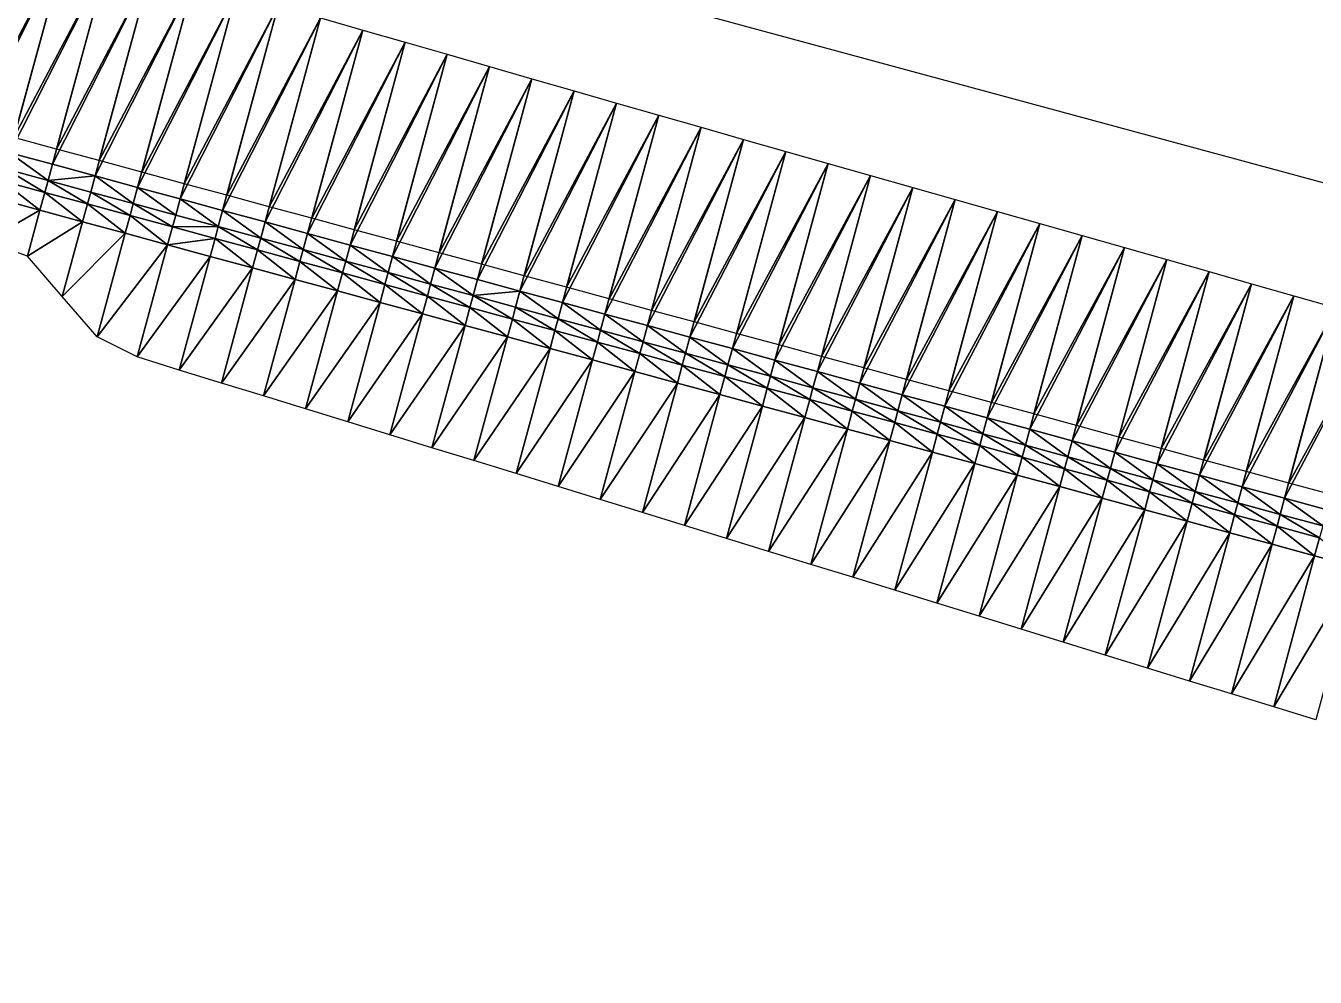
# Model space of a CAD drawing. Header units: metres. Extents: x 1882598 to 1885460, y 3171405 to 3171756.
# Drawn here: x 1883917.44 to 1883946.74, y 3171633.04 to 3171654.65 of the extents above; entities that cross this region are included whole.
import ezdxf

# ---------------------------------------------------------------- set-up
doc = ezdxf.new("R2010")
doc.units = ezdxf.units.M
doc.header["$MEASUREMENT"] = 0
doc.layers.add('Route - 27-28_RD561 IndG - Axe', color=1, linetype='Continuous')
doc.layers.add('Triangles surfaces projet', color=7, linetype='Continuous', true_color=0x848484)

msp = doc.modelspace()

# ---------------------------------------------------------------- linework, layer by layer
at = {"layer": 'Route - 27-28_RD561 IndG - Axe'}
msp.add_line((1883921.327, 3171658.024), (1884164.823, 3171592.026), dxfattribs=at)
at = {"layer": 'Triangles surfaces projet'}
for points in [[(1883918.364, 3171656.491, 152.097), (1883916.108, 3171652.032, 151.981), (1883917.401, 3171656.768, 152.104), (1883918.364, 3171656.491, 152.097)], [(1883918.364, 3171656.491, 152.447), (1883916.203, 3171652.379, 152.34), (1883917.401, 3171656.768, 152.454), (1883918.364, 3171656.491, 152.447)], [(1883917.077, 3171651.768, 151.975), (1883916.108, 3171652.032, 151.981), (1883918.364, 3171656.491, 152.097), (1883917.077, 3171651.768, 151.975)], [(1883917.171, 3171652.115, 152.334), (1883916.203, 3171652.379, 152.34), (1883918.364, 3171656.491, 152.447), (1883917.171, 3171652.115, 152.334)], [(1883919.326, 3171656.215, 152.091), (1883917.077, 3171651.768, 151.975), (1883918.364, 3171656.491, 152.097), (1883919.326, 3171656.215, 152.091)], [(1883919.326, 3171656.215, 152.441), (1883917.171, 3171652.115, 152.334), (1883918.364, 3171656.491, 152.447), (1883919.326, 3171656.215, 152.441)], [(1883919.326, 3171656.215, 152.091), (1883918.045, 3171651.505, 151.969), (1883917.077, 3171651.768, 151.975), (1883919.326, 3171656.215, 152.091)], [(1883918.139, 3171651.851, 152.328), (1883917.171, 3171652.115, 152.334), (1883919.326, 3171656.215, 152.441), (1883918.139, 3171651.851, 152.328)], [(1883920.288, 3171655.938, 152.084), (1883918.045, 3171651.505, 151.969), (1883919.326, 3171656.215, 152.091), (1883920.288, 3171655.938, 152.084)], [(1883920.288, 3171655.938, 152.434), (1883918.139, 3171651.851, 152.328), (1883919.326, 3171656.215, 152.441), (1883920.288, 3171655.938, 152.434)], [(1883918.045, 3171651.505, 151.969), (1883920.288, 3171655.938, 152.084), (1883919.014, 3171651.242, 151.963), (1883918.045, 3171651.505, 151.969)], [(1883919.108, 3171651.588, 152.322), (1883918.139, 3171651.851, 152.328), (1883920.288, 3171655.938, 152.434), (1883919.108, 3171651.588, 152.322)], [(1883921.25, 3171655.662, 152.078), (1883919.014, 3171651.242, 151.963), (1883920.288, 3171655.938, 152.084), (1883921.25, 3171655.662, 152.078)], [(1883921.25, 3171655.662, 152.428), (1883919.108, 3171651.588, 152.322), (1883920.288, 3171655.938, 152.434), (1883921.25, 3171655.662, 152.428)], [(1883919.981, 3171650.979, 151.957), (1883919.014, 3171651.242, 151.963), (1883921.25, 3171655.662, 152.078), (1883919.981, 3171650.979, 151.957)], [(1883920.075, 3171651.326, 152.316), (1883919.108, 3171651.588, 152.322), (1883921.25, 3171655.662, 152.428), (1883920.075, 3171651.326, 152.316)], [(1883922.211, 3171655.385, 152.071), (1883919.981, 3171650.979, 151.957), (1883921.25, 3171655.662, 152.078), (1883922.211, 3171655.385, 152.071)], [(1883922.211, 3171655.385, 152.421), (1883920.075, 3171651.326, 152.316), (1883921.25, 3171655.662, 152.428), (1883922.211, 3171655.385, 152.421)], [(1883919.981, 3171650.979, 151.957), (1883922.211, 3171655.385, 152.071), (1883920.946, 3171650.718, 151.951), (1883919.981, 3171650.979, 151.957)], [(1883921.04, 3171651.064, 152.31), (1883920.075, 3171651.326, 152.316), (1883922.211, 3171655.385, 152.421), (1883921.04, 3171651.064, 152.31)], [(1883922.211, 3171655.385, 152.071), (1883923.172, 3171655.109, 152.065), (1883920.946, 3171650.718, 151.951), (1883922.211, 3171655.385, 152.071)], [(1883923.172, 3171655.109, 152.415), (1883921.04, 3171651.064, 152.31), (1883922.211, 3171655.385, 152.421), (1883923.172, 3171655.109, 152.415)], [(1883920.946, 3171650.718, 151.951), (1883923.172, 3171655.109, 152.065), (1883921.911, 3171650.456, 151.944), (1883920.946, 3171650.718, 151.951)], [(1883922.005, 3171650.803, 152.303), (1883921.04, 3171651.064, 152.31), (1883923.172, 3171655.109, 152.415), (1883922.005, 3171650.803, 152.303)], [(1883921.911, 3171650.456, 151.944), (1883923.172, 3171655.109, 152.065), (1883924.133, 3171654.833, 152.058), (1883921.911, 3171650.456, 151.944)], [(1883924.133, 3171654.833, 152.408), (1883922.005, 3171650.803, 152.303), (1883923.172, 3171655.109, 152.415), (1883924.133, 3171654.833, 152.408)], [(1883922.876, 3171650.195, 151.938), (1883921.911, 3171650.456, 151.944), (1883924.133, 3171654.833, 152.058), (1883922.876, 3171650.195, 151.938)], [(1883922.97, 3171650.541, 152.297), (1883922.005, 3171650.803, 152.303), (1883924.133, 3171654.833, 152.408), (1883922.97, 3171650.541, 152.297)], [(1883924.133, 3171654.833, 152.058), (1883925.095, 3171654.556, 152.052), (1883922.876, 3171650.195, 151.938), (1883924.133, 3171654.833, 152.058)], [(1883925.095, 3171654.556, 152.402), (1883922.97, 3171650.541, 152.297), (1883924.133, 3171654.833, 152.408), (1883925.095, 3171654.556, 152.402)], [(1883922.876, 3171650.195, 151.938), (1883925.095, 3171654.556, 152.052), (1883923.842, 3171649.933, 151.932), (1883922.876, 3171650.195, 151.938)], [(1883923.935, 3171650.28, 152.291), (1883922.97, 3171650.541, 152.297), (1883925.095, 3171654.556, 152.402), (1883923.935, 3171650.28, 152.291)], [(1883923.842, 3171649.933, 151.932), (1883925.095, 3171654.556, 152.052), (1883926.056, 3171654.28, 152.045), (1883923.842, 3171649.933, 151.932)], [(1883926.056, 3171654.28, 152.395), (1883923.935, 3171650.28, 152.291), (1883925.095, 3171654.556, 152.402), (1883926.056, 3171654.28, 152.395)], [(1883926.056, 3171654.28, 152.045), (1883924.807, 3171649.671, 151.926), (1883923.842, 3171649.933, 151.932), (1883926.056, 3171654.28, 152.045)], [(1883924.901, 3171650.018, 152.285), (1883923.935, 3171650.28, 152.291), (1883926.056, 3171654.28, 152.395), (1883924.901, 3171650.018, 152.285)], [(1883927.017, 3171654.004, 152.039), (1883924.807, 3171649.671, 151.926), (1883926.056, 3171654.28, 152.045), (1883927.017, 3171654.004, 152.039)], [(1883924.807, 3171649.671, 151.926), (1883927.017, 3171654.004, 152.039), (1883925.772, 3171649.41, 151.92), (1883924.807, 3171649.671, 151.926)], [(1883927.017, 3171654.004, 152.389), (1883924.901, 3171650.018, 152.285), (1883926.056, 3171654.28, 152.395), (1883927.017, 3171654.004, 152.389)], [(1883925.866, 3171649.756, 152.279), (1883924.901, 3171650.018, 152.285), (1883927.017, 3171654.004, 152.389), (1883925.866, 3171649.756, 152.279)], [(1883927.017, 3171654.004, 152.039), (1883927.978, 3171653.727, 152.032), (1883925.772, 3171649.41, 151.92), (1883927.017, 3171654.004, 152.039)], [(1883927.978, 3171653.727, 152.382), (1883925.866, 3171649.756, 152.279), (1883927.017, 3171654.004, 152.389), (1883927.978, 3171653.727, 152.382)], [(1883926.737, 3171649.148, 151.914), (1883925.772, 3171649.41, 151.92), (1883927.978, 3171653.727, 152.032), (1883926.737, 3171649.148, 151.914)], [(1883926.831, 3171649.495, 152.273), (1883925.866, 3171649.756, 152.279), (1883927.978, 3171653.727, 152.382), (1883926.831, 3171649.495, 152.273)], [(1883928.939, 3171653.451, 152.026), (1883926.737, 3171649.148, 151.914), (1883927.978, 3171653.727, 152.032), (1883928.939, 3171653.451, 152.026)], [(1883928.939, 3171653.451, 152.376), (1883926.831, 3171649.495, 152.273), (1883927.978, 3171653.727, 152.382), (1883928.939, 3171653.451, 152.376)], [(1883927.702, 3171648.887, 151.908), (1883926.737, 3171649.148, 151.914), (1883928.939, 3171653.451, 152.026), (1883927.702, 3171648.887, 151.908)], [(1883927.796, 3171649.233, 152.267), (1883926.831, 3171649.495, 152.273), (1883928.939, 3171653.451, 152.376), (1883927.796, 3171649.233, 152.267)], [(1883928.939, 3171653.451, 152.026), (1883929.901, 3171653.175, 152.019), (1883927.702, 3171648.887, 151.908), (1883928.939, 3171653.451, 152.026)], [(1883929.901, 3171653.175, 152.369), (1883927.796, 3171649.233, 152.267), (1883928.939, 3171653.451, 152.376), (1883929.901, 3171653.175, 152.369)], [(1883927.702, 3171648.887, 151.908), (1883929.901, 3171653.175, 152.019), (1883928.667, 3171648.625, 151.901), (1883927.702, 3171648.887, 151.908)], [(1883928.761, 3171648.972, 152.26), (1883927.796, 3171649.233, 152.267), (1883929.901, 3171653.175, 152.369), (1883928.761, 3171648.972, 152.26)], [(1883930.862, 3171652.898, 152.012), (1883928.667, 3171648.625, 151.901), (1883929.901, 3171653.175, 152.019), (1883930.862, 3171652.898, 152.012)], [(1883930.862, 3171652.898, 152.362), (1883928.761, 3171648.972, 152.26), (1883929.901, 3171653.175, 152.369), (1883930.862, 3171652.898, 152.362)], [(1883929.633, 3171648.363, 151.894), (1883928.667, 3171648.625, 151.901), (1883930.862, 3171652.898, 152.012), (1883929.633, 3171648.363, 151.894)], [(1883929.726, 3171648.71, 152.253), (1883928.761, 3171648.972, 152.26), (1883930.862, 3171652.898, 152.362), (1883929.726, 3171648.71, 152.253)], [(1883931.823, 3171652.622, 152.004), (1883929.633, 3171648.363, 151.894), (1883930.862, 3171652.898, 152.012), (1883931.823, 3171652.622, 152.004)], [(1883931.823, 3171652.622, 152.354), (1883929.726, 3171648.71, 152.253), (1883930.862, 3171652.898, 152.362), (1883931.823, 3171652.622, 152.354)], [(1883929.633, 3171648.363, 151.894), (1883931.823, 3171652.622, 152.004), (1883930.598, 3171648.102, 151.887), (1883929.633, 3171648.363, 151.894)], [(1883930.692, 3171648.448, 152.246), (1883929.726, 3171648.71, 152.253), (1883931.823, 3171652.622, 152.354), (1883930.692, 3171648.448, 152.246)], [(1883932.784, 3171652.346, 151.997), (1883930.598, 3171648.102, 151.887), (1883931.823, 3171652.622, 152.004), (1883932.784, 3171652.346, 151.997)], [(1883932.784, 3171652.346, 152.347), (1883930.692, 3171648.448, 152.246), (1883931.823, 3171652.622, 152.354), (1883932.784, 3171652.346, 152.347)], [(1883930.598, 3171648.102, 151.887), (1883932.784, 3171652.346, 151.997), (1883931.563, 3171647.84, 151.88), (1883930.598, 3171648.102, 151.887)], [(1883931.657, 3171648.187, 152.239), (1883930.692, 3171648.448, 152.246), (1883932.784, 3171652.346, 152.347), (1883931.657, 3171648.187, 152.239)], [(1883931.563, 3171647.84, 151.88), (1883932.784, 3171652.346, 151.997), (1883933.745, 3171652.07, 151.989), (1883931.563, 3171647.84, 151.88)], [(1883933.745, 3171652.07, 152.339), (1883931.657, 3171648.187, 152.239), (1883932.784, 3171652.346, 152.347), (1883933.745, 3171652.07, 152.339)], [(1883933.745, 3171652.07, 151.989), (1883932.528, 3171647.579, 151.873), (1883931.563, 3171647.84, 151.88), (1883933.745, 3171652.07, 151.989)], [(1883932.622, 3171647.925, 152.232), (1883931.657, 3171648.187, 152.239), (1883933.745, 3171652.07, 152.339), (1883932.622, 3171647.925, 152.232)], [(1883934.708, 3171651.797, 151.982), (1883932.528, 3171647.579, 151.873), (1883933.745, 3171652.07, 151.989), (1883934.708, 3171651.797, 151.982)], [(1883934.708, 3171651.797, 152.332), (1883932.622, 3171647.925, 152.232), (1883933.745, 3171652.07, 152.339), (1883934.708, 3171651.797, 152.332)], [(1883917.946, 3171651.14, 151.959), (1883916.977, 3171651.403, 151.966), (1883917.077, 3171651.768, 151.975), (1883917.946, 3171651.14, 151.959)], [(1883917.946, 3171651.14, 151.959), (1883917.077, 3171651.768, 151.975), (1883918.045, 3171651.505, 151.969), (1883917.946, 3171651.14, 151.959)], [(1883933.493, 3171647.317, 151.866), (1883932.528, 3171647.579, 151.873), (1883934.708, 3171651.797, 151.982), (1883933.493, 3171647.317, 151.866)], [(1883933.587, 3171647.663, 152.225), (1883932.622, 3171647.925, 152.232), (1883934.708, 3171651.797, 152.332), (1883933.587, 3171647.663, 152.225)], [(1883934.708, 3171651.797, 151.982), (1883935.67, 3171651.524, 151.975), (1883933.493, 3171647.317, 151.866), (1883934.708, 3171651.797, 151.982)], [(1883935.67, 3171651.524, 152.325), (1883933.587, 3171647.663, 152.225), (1883934.708, 3171651.797, 152.332), (1883935.67, 3171651.524, 152.325)], [(1883917.871, 3171650.864, 152.245), (1883916.902, 3171651.128, 152.251), (1883916.977, 3171651.403, 151.966), (1883917.871, 3171650.864, 152.245)], [(1883917.871, 3171650.864, 152.245), (1883916.977, 3171651.403, 151.966), (1883917.946, 3171651.14, 151.959), (1883917.871, 3171650.864, 152.245)], [(1883918.045, 3171651.505, 151.969), (1883919.014, 3171651.242, 151.963), (1883917.946, 3171651.14, 151.959), (1883918.045, 3171651.505, 151.969)], [(1883935.67, 3171651.524, 151.975), (1883934.458, 3171647.055, 151.859), (1883933.493, 3171647.317, 151.866), (1883935.67, 3171651.524, 151.975)], [(1883934.552, 3171647.402, 152.218), (1883933.587, 3171647.663, 152.225), (1883935.67, 3171651.524, 152.325), (1883934.552, 3171647.402, 152.218)], [(1883934.458, 3171647.055, 151.859), (1883935.67, 3171651.524, 151.975), (1883936.632, 3171651.251, 151.967), (1883934.458, 3171647.055, 151.859)], [(1883936.632, 3171651.251, 152.317), (1883934.552, 3171647.402, 152.218), (1883935.67, 3171651.524, 152.325), (1883936.632, 3171651.251, 152.317)], [(1883916.902, 3171651.128, 152.251), (1883917.762, 3171650.462, 152.52), (1883916.793, 3171650.726, 152.526), (1883916.902, 3171651.128, 152.251)], [(1883917.871, 3171650.864, 152.245), (1883917.762, 3171650.462, 152.52), (1883916.902, 3171651.128, 152.251), (1883917.871, 3171650.864, 152.245)], [(1883917.871, 3171650.864, 152.245), (1883917.946, 3171651.14, 151.959), (1883918.841, 3171650.604, 152.235), (1883917.871, 3171650.864, 152.245)], [(1883919.014, 3171651.242, 151.963), (1883918.915, 3171650.876, 151.953), (1883917.946, 3171651.14, 151.959), (1883919.014, 3171651.242, 151.963)], [(1883917.946, 3171651.14, 151.959), (1883918.915, 3171650.876, 151.953), (1883918.841, 3171650.604, 152.235), (1883917.946, 3171651.14, 151.959)], [(1883919.014, 3171651.242, 151.963), (1883919.882, 3171650.614, 151.947), (1883918.915, 3171650.876, 151.953), (1883919.014, 3171651.242, 151.963)], [(1883919.014, 3171651.242, 151.963), (1883919.981, 3171650.979, 151.957), (1883919.882, 3171650.614, 151.947), (1883919.014, 3171651.242, 151.963)], [(1883936.632, 3171651.251, 151.967), (1883935.424, 3171646.794, 151.852), (1883934.458, 3171647.055, 151.859), (1883936.632, 3171651.251, 151.967)], [(1883935.518, 3171647.14, 152.211), (1883934.552, 3171647.402, 152.218), (1883936.632, 3171651.251, 152.317), (1883935.518, 3171647.14, 152.211)], [(1883935.424, 3171646.794, 151.852), (1883936.632, 3171651.251, 151.967), (1883937.594, 3171650.978, 151.96), (1883935.424, 3171646.794, 151.852)], [(1883937.594, 3171650.978, 152.31), (1883935.518, 3171647.14, 152.211), (1883936.632, 3171651.251, 152.317), (1883937.594, 3171650.978, 152.31)], [(1883918.731, 3171650.199, 152.514), (1883917.762, 3171650.462, 152.52), (1883917.871, 3171650.864, 152.245), (1883918.731, 3171650.199, 152.514)], [(1883918.731, 3171650.199, 152.514), (1883917.871, 3171650.864, 152.245), (1883918.841, 3171650.604, 152.235), (1883918.731, 3171650.199, 152.514)], [(1883918.915, 3171650.876, 151.953), (1883919.808, 3171650.344, 152.228), (1883918.841, 3171650.604, 152.235), (1883918.915, 3171650.876, 151.953)], [(1883918.915, 3171650.876, 151.953), (1883919.882, 3171650.614, 151.947), (1883919.808, 3171650.344, 152.228), (1883918.915, 3171650.876, 151.953)], [(1883919.981, 3171650.979, 151.957), (1883920.847, 3171650.353, 151.941), (1883919.882, 3171650.614, 151.947), (1883919.981, 3171650.979, 151.957)], [(1883920.847, 3171650.353, 151.941), (1883919.981, 3171650.979, 151.957), (1883920.946, 3171650.718, 151.951), (1883920.847, 3171650.353, 151.941)], [(1883935.424, 3171646.794, 151.852), (1883937.594, 3171650.978, 151.96), (1883936.389, 3171646.532, 151.845), (1883935.424, 3171646.794, 151.852)], [(1883936.483, 3171646.879, 152.204), (1883935.518, 3171647.14, 152.211), (1883937.594, 3171650.978, 152.31), (1883936.483, 3171646.879, 152.204)], [(1883937.594, 3171650.978, 151.96), (1883938.556, 3171650.705, 151.953), (1883936.389, 3171646.532, 151.845), (1883937.594, 3171650.978, 151.96)], [(1883938.556, 3171650.705, 152.303), (1883936.483, 3171646.879, 152.204), (1883937.594, 3171650.978, 152.31), (1883938.556, 3171650.705, 152.303)], [(1883916.53, 3171649.762, 153.188), (1883916.793, 3171650.726, 152.526), (1883917.762, 3171650.462, 152.52), (1883916.53, 3171649.762, 153.188)], [(1883918.731, 3171650.199, 152.514), (1883918.841, 3171650.604, 152.235), (1883919.698, 3171649.937, 152.508), (1883918.731, 3171650.199, 152.514)], [(1883919.698, 3171649.937, 152.508), (1883918.841, 3171650.604, 152.235), (1883919.808, 3171650.344, 152.228), (1883919.698, 3171649.937, 152.508)], [(1883920.774, 3171650.082, 152.221), (1883919.808, 3171650.344, 152.228), (1883919.882, 3171650.614, 151.947), (1883920.774, 3171650.082, 152.221)], [(1883920.847, 3171650.353, 151.941), (1883920.774, 3171650.082, 152.221), (1883919.882, 3171650.614, 151.947), (1883920.847, 3171650.353, 151.941)], [(1883920.946, 3171650.718, 151.951), (1883921.812, 3171650.091, 151.935), (1883920.847, 3171650.353, 151.941), (1883920.946, 3171650.718, 151.951)], [(1883921.911, 3171650.456, 151.944), (1883921.812, 3171650.091, 151.935), (1883920.946, 3171650.718, 151.951), (1883921.911, 3171650.456, 151.944)], [(1883938.556, 3171650.705, 151.953), (1883937.354, 3171646.271, 151.838), (1883936.389, 3171646.532, 151.845), (1883938.556, 3171650.705, 151.953)], [(1883937.448, 3171646.617, 152.197), (1883936.483, 3171646.879, 152.204), (1883938.556, 3171650.705, 152.303), (1883937.448, 3171646.617, 152.197)], [(1883939.518, 3171650.432, 151.945), (1883937.354, 3171646.271, 151.838), (1883938.556, 3171650.705, 151.953), (1883939.518, 3171650.432, 151.945)], [(1883939.518, 3171650.432, 152.295), (1883937.448, 3171646.617, 152.197), (1883938.556, 3171650.705, 152.303), (1883939.518, 3171650.432, 152.295)], [(1883917.762, 3171650.462, 152.52), (1883917.478, 3171649.419, 153.237), (1883916.53, 3171649.762, 153.188), (1883917.762, 3171650.462, 152.52)], [(1883917.478, 3171649.419, 153.237), (1883917.762, 3171650.462, 152.52), (1883918.731, 3171650.199, 152.514), (1883917.478, 3171649.419, 153.237)], [(1883918.731, 3171650.199, 152.514), (1883918.27, 3171648.5, 153.684), (1883917.478, 3171649.419, 153.237), (1883918.731, 3171650.199, 152.514)], [(1883918.27, 3171648.5, 153.684), (1883918.731, 3171650.199, 152.514), (1883919.698, 3171649.937, 152.508), (1883918.27, 3171648.5, 153.684)], [(1883919.698, 3171649.937, 152.508), (1883919.808, 3171650.344, 152.228), (1883920.663, 3171649.675, 152.502), (1883919.698, 3171649.937, 152.508)], [(1883920.663, 3171649.675, 152.502), (1883919.808, 3171650.344, 152.228), (1883920.774, 3171650.082, 152.221), (1883920.663, 3171649.675, 152.502)], [(1883920.774, 3171650.082, 152.221), (1883920.847, 3171650.353, 151.941), (1883921.812, 3171650.091, 151.935), (1883920.774, 3171650.082, 152.221)], [(1883921.812, 3171650.091, 151.935), (1883921.911, 3171650.456, 151.944), (1883922.777, 3171649.83, 151.929), (1883921.812, 3171650.091, 151.935)], [(1883922.876, 3171650.195, 151.938), (1883922.777, 3171649.83, 151.929), (1883921.911, 3171650.456, 151.944), (1883922.876, 3171650.195, 151.938)], [(1883922.876, 3171650.195, 151.938), (1883923.743, 3171649.568, 151.923), (1883922.777, 3171649.83, 151.929), (1883922.876, 3171650.195, 151.938)], [(1883923.743, 3171649.568, 151.923), (1883922.876, 3171650.195, 151.938), (1883923.842, 3171649.933, 151.932), (1883923.743, 3171649.568, 151.923)], [(1883938.319, 3171646.009, 151.831), (1883937.354, 3171646.271, 151.838), (1883939.518, 3171650.432, 151.945), (1883938.319, 3171646.009, 151.831)], [(1883938.413, 3171646.355, 152.19), (1883937.448, 3171646.617, 152.197), (1883939.518, 3171650.432, 152.295), (1883938.413, 3171646.355, 152.19)], [(1883939.518, 3171650.432, 151.945), (1883940.48, 3171650.159, 151.938), (1883938.319, 3171646.009, 151.831), (1883939.518, 3171650.432, 151.945)], [(1883940.48, 3171650.159, 152.288), (1883938.413, 3171646.355, 152.19), (1883939.518, 3171650.432, 152.295), (1883940.48, 3171650.159, 152.288)], [(1883919.06, 3171647.583, 154.129), (1883918.27, 3171648.5, 153.684), (1883919.698, 3171649.937, 152.508), (1883919.06, 3171647.583, 154.129)], [(1883919.06, 3171647.583, 154.129), (1883919.698, 3171649.937, 152.508), (1883920.663, 3171649.675, 152.502), (1883919.06, 3171647.583, 154.129)], [(1883921.739, 3171649.821, 152.215), (1883920.663, 3171649.675, 152.502), (1883920.774, 3171650.082, 152.221), (1883921.739, 3171649.821, 152.215)], [(1883920.774, 3171650.082, 152.221), (1883921.812, 3171650.091, 151.935), (1883921.739, 3171649.821, 152.215), (1883920.774, 3171650.082, 152.221)], [(1883921.812, 3171650.091, 151.935), (1883922.704, 3171649.56, 152.209), (1883921.739, 3171649.821, 152.215), (1883921.812, 3171650.091, 151.935)], [(1883922.704, 3171649.56, 152.209), (1883921.812, 3171650.091, 151.935), (1883922.777, 3171649.83, 151.929), (1883922.704, 3171649.56, 152.209)], [(1883924.708, 3171649.306, 151.917), (1883923.743, 3171649.568, 151.923), (1883923.842, 3171649.933, 151.932), (1883924.708, 3171649.306, 151.917)], [(1883923.842, 3171649.933, 151.932), (1883924.807, 3171649.671, 151.926), (1883924.708, 3171649.306, 151.917), (1883923.842, 3171649.933, 151.932)], [(1883940.48, 3171650.159, 151.938), (1883939.284, 3171645.747, 151.824), (1883938.319, 3171646.009, 151.831), (1883940.48, 3171650.159, 151.938)], [(1883939.378, 3171646.094, 152.183), (1883938.413, 3171646.355, 152.19), (1883940.48, 3171650.159, 152.288), (1883939.378, 3171646.094, 152.183)], [(1883939.284, 3171645.747, 151.824), (1883940.48, 3171650.159, 151.938), (1883941.442, 3171649.886, 151.93), (1883939.284, 3171645.747, 151.824)], [(1883941.442, 3171649.886, 152.28), (1883939.378, 3171646.094, 152.183), (1883940.48, 3171650.159, 152.288), (1883941.442, 3171649.886, 152.28)], [(1883919.06, 3171647.583, 154.129), (1883920.663, 3171649.675, 152.502), (1883919.973, 3171647.129, 154.256), (1883919.06, 3171647.583, 154.129)], [(1883919.973, 3171647.129, 154.256), (1883920.663, 3171649.675, 152.502), (1883921.629, 3171649.414, 152.495), (1883919.973, 3171647.129, 154.256)], [(1883920.663, 3171649.675, 152.502), (1883921.739, 3171649.821, 152.215), (1883921.629, 3171649.414, 152.495), (1883920.663, 3171649.675, 152.502)], [(1883922.594, 3171649.152, 152.489), (1883921.629, 3171649.414, 152.495), (1883921.739, 3171649.821, 152.215), (1883922.594, 3171649.152, 152.489)], [(1883922.704, 3171649.56, 152.209), (1883922.594, 3171649.152, 152.489), (1883921.739, 3171649.821, 152.215), (1883922.704, 3171649.56, 152.209)], [(1883923.669, 3171649.298, 152.202), (1883922.704, 3171649.56, 152.209), (1883922.777, 3171649.83, 151.929), (1883923.669, 3171649.298, 152.202)], [(1883923.743, 3171649.568, 151.923), (1883923.669, 3171649.298, 152.202), (1883922.777, 3171649.83, 151.929), (1883923.743, 3171649.568, 151.923)], [(1883924.807, 3171649.671, 151.926), (1883925.673, 3171649.045, 151.91), (1883924.708, 3171649.306, 151.917), (1883924.807, 3171649.671, 151.926)], [(1883925.673, 3171649.045, 151.91), (1883924.807, 3171649.671, 151.926), (1883925.772, 3171649.41, 151.92), (1883925.673, 3171649.045, 151.91)], [(1883941.442, 3171649.886, 151.93), (1883940.249, 3171645.486, 151.816), (1883939.284, 3171645.747, 151.824), (1883941.442, 3171649.886, 151.93)], [(1883940.343, 3171645.832, 152.175), (1883939.378, 3171646.094, 152.183), (1883941.442, 3171649.886, 152.28), (1883940.343, 3171645.832, 152.175)], [(1883941.442, 3171649.886, 151.93), (1883942.404, 3171649.613, 151.923), (1883940.249, 3171645.486, 151.816), (1883941.442, 3171649.886, 151.93)], [(1883941.215, 3171645.224, 151.809), (1883940.249, 3171645.486, 151.816), (1883942.404, 3171649.613, 151.923), (1883941.215, 3171645.224, 151.809)], [(1883942.404, 3171649.613, 152.273), (1883940.343, 3171645.832, 152.175), (1883941.442, 3171649.886, 152.28), (1883942.404, 3171649.613, 152.273)], [(1883941.309, 3171645.571, 152.168), (1883940.343, 3171645.832, 152.175), (1883942.404, 3171649.613, 152.273), (1883941.309, 3171645.571, 152.168)], [(1883942.404, 3171649.613, 151.923), (1883943.366, 3171649.34, 151.916), (1883941.215, 3171645.224, 151.809), (1883942.404, 3171649.613, 151.923)], [(1883943.366, 3171649.34, 152.266), (1883941.309, 3171645.571, 152.168), (1883942.404, 3171649.613, 152.273), (1883943.366, 3171649.34, 152.266)], [(1883919.973, 3171647.129, 154.256), (1883921.629, 3171649.414, 152.495), (1883920.928, 3171646.829, 154.276), (1883919.973, 3171647.129, 154.256)], [(1883920.928, 3171646.829, 154.276), (1883921.629, 3171649.414, 152.495), (1883922.594, 3171649.152, 152.489), (1883920.928, 3171646.829, 154.276)], [(1883923.559, 3171648.89, 152.483), (1883922.594, 3171649.152, 152.489), (1883922.704, 3171649.56, 152.209), (1883923.559, 3171648.89, 152.483)], [(1883923.559, 3171648.89, 152.483), (1883922.704, 3171649.56, 152.209), (1883923.669, 3171649.298, 152.202), (1883923.559, 3171648.89, 152.483)], [(1883923.743, 3171649.568, 151.923), (1883924.635, 3171649.036, 152.196), (1883923.669, 3171649.298, 152.202), (1883923.743, 3171649.568, 151.923)], [(1883923.743, 3171649.568, 151.923), (1883924.708, 3171649.306, 151.917), (1883924.635, 3171649.036, 152.196), (1883923.743, 3171649.568, 151.923)], [(1883924.635, 3171649.036, 152.196), (1883924.708, 3171649.306, 151.917), (1883925.6, 3171648.775, 152.19), (1883924.635, 3171649.036, 152.196)], [(1883925.6, 3171648.775, 152.19), (1883924.708, 3171649.306, 151.917), (1883925.673, 3171649.045, 151.91), (1883925.6, 3171648.775, 152.19)], [(1883925.673, 3171649.045, 151.91), (1883925.772, 3171649.41, 151.92), (1883926.638, 3171648.783, 151.904), (1883925.673, 3171649.045, 151.91)], [(1883925.772, 3171649.41, 151.92), (1883926.737, 3171649.148, 151.914), (1883926.638, 3171648.783, 151.904), (1883925.772, 3171649.41, 151.92)], [(1883943.366, 3171649.34, 151.916), (1883942.18, 3171644.963, 151.802), (1883941.215, 3171645.224, 151.809), (1883943.366, 3171649.34, 151.916)], [(1883942.274, 3171645.309, 152.161), (1883941.309, 3171645.571, 152.168), (1883943.366, 3171649.34, 152.266), (1883942.274, 3171645.309, 152.161)], [(1883943.366, 3171649.34, 151.916), (1883944.328, 3171649.066, 151.908), (1883942.18, 3171644.963, 151.802), (1883943.366, 3171649.34, 151.916)], [(1883944.328, 3171649.066, 152.258), (1883942.274, 3171645.309, 152.161), (1883943.366, 3171649.34, 152.266), (1883944.328, 3171649.066, 152.258)], [(1883920.928, 3171646.829, 154.276), (1883922.594, 3171649.152, 152.489), (1883921.885, 3171646.535, 154.292), (1883920.928, 3171646.829, 154.276)], [(1883921.885, 3171646.535, 154.292), (1883922.594, 3171649.152, 152.489), (1883923.559, 3171648.89, 152.483), (1883921.885, 3171646.535, 154.292)], [(1883924.524, 3171648.629, 152.477), (1883923.559, 3171648.89, 152.483), (1883923.669, 3171649.298, 152.202), (1883924.524, 3171648.629, 152.477)], [(1883924.524, 3171648.629, 152.477), (1883923.669, 3171649.298, 152.202), (1883924.635, 3171649.036, 152.196), (1883924.524, 3171648.629, 152.477)], [(1883924.635, 3171649.036, 152.196), (1883925.489, 3171648.367, 152.471), (1883924.524, 3171648.629, 152.477), (1883924.635, 3171649.036, 152.196)], [(1883924.635, 3171649.036, 152.196), (1883925.6, 3171648.775, 152.19), (1883925.489, 3171648.367, 152.471), (1883924.635, 3171649.036, 152.196)], [(1883925.6, 3171648.775, 152.19), (1883925.673, 3171649.045, 151.91), (1883926.565, 3171648.513, 152.184), (1883925.6, 3171648.775, 152.19)], [(1883926.638, 3171648.783, 151.904), (1883926.565, 3171648.513, 152.184), (1883925.673, 3171649.045, 151.91), (1883926.638, 3171648.783, 151.904)], [(1883926.737, 3171649.148, 151.914), (1883927.603, 3171648.521, 151.898), (1883926.638, 3171648.783, 151.904), (1883926.737, 3171649.148, 151.914)], [(1883927.702, 3171648.887, 151.908), (1883927.603, 3171648.521, 151.898), (1883926.737, 3171649.148, 151.914), (1883927.702, 3171648.887, 151.908)], [(1883944.328, 3171649.066, 151.908), (1883943.145, 3171644.701, 151.795), (1883942.18, 3171644.963, 151.802), (1883944.328, 3171649.066, 151.908)], [(1883943.239, 3171645.047, 152.154), (1883942.274, 3171645.309, 152.161), (1883944.328, 3171649.066, 152.258), (1883943.239, 3171645.047, 152.154)], [(1883944.328, 3171649.066, 151.908), (1883945.29, 3171648.793, 151.901), (1883943.145, 3171644.701, 151.795), (1883944.328, 3171649.066, 151.908)], [(1883945.29, 3171648.793, 152.251), (1883943.239, 3171645.047, 152.154), (1883944.328, 3171649.066, 152.258), (1883945.29, 3171648.793, 152.251)], [(1883921.885, 3171646.535, 154.292), (1883923.559, 3171648.89, 152.483), (1883922.841, 3171646.242, 154.309), (1883921.885, 3171646.535, 154.292)], [(1883924.524, 3171648.629, 152.477), (1883922.841, 3171646.242, 154.309), (1883923.559, 3171648.89, 152.483), (1883924.524, 3171648.629, 152.477)], [(1883926.454, 3171648.106, 152.465), (1883925.489, 3171648.367, 152.471), (1883925.6, 3171648.775, 152.19), (1883926.454, 3171648.106, 152.465)], [(1883926.454, 3171648.106, 152.465), (1883925.6, 3171648.775, 152.19), (1883926.565, 3171648.513, 152.184), (1883926.454, 3171648.106, 152.465)], [(1883926.565, 3171648.513, 152.184), (1883926.638, 3171648.783, 151.904), (1883927.53, 3171648.252, 152.178), (1883926.565, 3171648.513, 152.184)], [(1883926.638, 3171648.783, 151.904), (1883927.603, 3171648.521, 151.898), (1883927.53, 3171648.252, 152.178), (1883926.638, 3171648.783, 151.904)], [(1883928.667, 3171648.625, 151.901), (1883927.603, 3171648.521, 151.898), (1883927.702, 3171648.887, 151.908), (1883928.667, 3171648.625, 151.901)], [(1883945.29, 3171648.793, 151.901), (1883944.11, 3171644.439, 151.788), (1883943.145, 3171644.701, 151.795), (1883945.29, 3171648.793, 151.901)], [(1883944.204, 3171644.786, 152.147), (1883943.239, 3171645.047, 152.154), (1883945.29, 3171648.793, 152.251), (1883944.204, 3171644.786, 152.147)], [(1883945.29, 3171648.793, 151.901), (1883946.252, 3171648.52, 151.894), (1883944.11, 3171644.439, 151.788), (1883945.29, 3171648.793, 151.901)], [(1883946.252, 3171648.52, 152.244), (1883944.204, 3171644.786, 152.147), (1883945.29, 3171648.793, 152.251), (1883946.252, 3171648.52, 152.244)], [(1883922.841, 3171646.242, 154.309), (1883924.524, 3171648.629, 152.477), (1883923.797, 3171645.948, 154.325), (1883922.841, 3171646.242, 154.309)], [(1883925.489, 3171648.367, 152.471), (1883923.797, 3171645.948, 154.325), (1883924.524, 3171648.629, 152.477), (1883925.489, 3171648.367, 152.471)], [(1883927.42, 3171647.844, 152.459), (1883926.454, 3171648.106, 152.465), (1883926.565, 3171648.513, 152.184), (1883927.42, 3171647.844, 152.459)], [(1883927.42, 3171647.844, 152.459), (1883926.565, 3171648.513, 152.184), (1883927.53, 3171648.252, 152.178), (1883927.42, 3171647.844, 152.459)], [(1883928.495, 3171647.99, 152.172), (1883927.53, 3171648.252, 152.178), (1883927.603, 3171648.521, 151.898), (1883928.495, 3171647.99, 152.172)], [(1883928.568, 3171648.26, 151.892), (1883927.603, 3171648.521, 151.898), (1883928.667, 3171648.625, 151.901), (1883928.568, 3171648.26, 151.892)], [(1883927.603, 3171648.521, 151.898), (1883928.568, 3171648.26, 151.892), (1883928.495, 3171647.99, 152.172), (1883927.603, 3171648.521, 151.898)], [(1883928.568, 3171648.26, 151.892), (1883928.667, 3171648.625, 151.901), (1883929.534, 3171647.998, 151.885), (1883928.568, 3171648.26, 151.892)], [(1883928.667, 3171648.625, 151.901), (1883929.633, 3171648.363, 151.894), (1883929.534, 3171647.998, 151.885), (1883928.667, 3171648.625, 151.901)], [(1883944.11, 3171644.439, 151.788), (1883946.252, 3171648.52, 151.894), (1883945.075, 3171644.178, 151.781), (1883944.11, 3171644.439, 151.788)], [(1883945.169, 3171644.524, 152.14), (1883944.204, 3171644.786, 152.147), (1883946.252, 3171648.52, 152.244), (1883945.169, 3171644.524, 152.14)], [(1883945.075, 3171644.178, 151.781), (1883946.252, 3171648.52, 151.894), (1883947.214, 3171648.247, 151.886), (1883945.075, 3171644.178, 151.781)], [(1883947.214, 3171648.247, 152.236), (1883945.169, 3171644.524, 152.14), (1883946.252, 3171648.52, 152.244), (1883947.214, 3171648.247, 152.236)], [(1883923.797, 3171645.948, 154.325), (1883925.489, 3171648.367, 152.471), (1883924.754, 3171645.654, 154.341), (1883923.797, 3171645.948, 154.325)], [(1883924.754, 3171645.654, 154.341), (1883925.489, 3171648.367, 152.471), (1883926.454, 3171648.106, 152.465), (1883924.754, 3171645.654, 154.341)], [(1883928.385, 3171647.582, 152.452), (1883927.42, 3171647.844, 152.459), (1883927.53, 3171648.252, 152.178), (1883928.385, 3171647.582, 152.452)], [(1883928.385, 3171647.582, 152.452), (1883927.53, 3171648.252, 152.178), (1883928.495, 3171647.99, 152.172), (1883928.385, 3171647.582, 152.452)], [(1883929.46, 3171647.728, 152.164), (1883928.495, 3171647.99, 152.172), (1883928.568, 3171648.26, 151.892), (1883929.46, 3171647.728, 152.164)], [(1883929.534, 3171647.998, 151.885), (1883929.46, 3171647.728, 152.164), (1883928.568, 3171648.26, 151.892), (1883929.534, 3171647.998, 151.885)], [(1883929.534, 3171647.998, 151.885), (1883929.633, 3171648.363, 151.894), (1883930.499, 3171647.737, 151.878), (1883929.534, 3171647.998, 151.885)], [(1883930.598, 3171648.102, 151.887), (1883930.499, 3171647.737, 151.878), (1883929.633, 3171648.363, 151.894), (1883930.598, 3171648.102, 151.887)], [(1883945.075, 3171644.178, 151.781), (1883947.214, 3171648.247, 151.886), (1883946.041, 3171643.916, 151.774), (1883945.075, 3171644.178, 151.781)], [(1883946.134, 3171644.263, 152.133), (1883945.169, 3171644.524, 152.14), (1883947.214, 3171648.247, 152.236), (1883946.134, 3171644.263, 152.133)], [(1883946.041, 3171643.916, 151.774), (1883947.214, 3171648.247, 151.886), (1883948.177, 3171647.974, 151.879), (1883946.041, 3171643.916, 151.774)], [(1883948.177, 3171647.974, 152.229), (1883946.134, 3171644.263, 152.133), (1883947.214, 3171648.247, 152.236), (1883948.177, 3171647.974, 152.229)], [(1883926.454, 3171648.106, 152.465), (1883925.71, 3171645.36, 154.357), (1883924.754, 3171645.654, 154.341), (1883926.454, 3171648.106, 152.465)], [(1883926.454, 3171648.106, 152.465), (1883927.42, 3171647.844, 152.459), (1883925.71, 3171645.36, 154.357), (1883926.454, 3171648.106, 152.465)], [(1883925.71, 3171645.36, 154.357), (1883927.42, 3171647.844, 152.459), (1883926.667, 3171645.067, 154.373), (1883925.71, 3171645.36, 154.357)], [(1883928.385, 3171647.582, 152.452), (1883926.667, 3171645.067, 154.373), (1883927.42, 3171647.844, 152.459), (1883928.385, 3171647.582, 152.452)], [(1883928.385, 3171647.582, 152.452), (1883928.495, 3171647.99, 152.172), (1883929.35, 3171647.321, 152.445), (1883928.385, 3171647.582, 152.452)], [(1883929.35, 3171647.321, 152.445), (1883928.495, 3171647.99, 152.172), (1883929.46, 3171647.728, 152.164), (1883929.35, 3171647.321, 152.445)], [(1883930.426, 3171647.467, 152.157), (1883929.46, 3171647.728, 152.164), (1883929.534, 3171647.998, 151.885), (1883930.426, 3171647.467, 152.157)], [(1883929.534, 3171647.998, 151.885), (1883930.499, 3171647.737, 151.878), (1883930.426, 3171647.467, 152.157), (1883929.534, 3171647.998, 151.885)], [(1883930.499, 3171647.737, 151.878), (1883930.598, 3171648.102, 151.887), (1883931.464, 3171647.475, 151.871), (1883930.499, 3171647.737, 151.878)], [(1883931.464, 3171647.475, 151.871), (1883930.598, 3171648.102, 151.887), (1883931.563, 3171647.84, 151.88), (1883931.464, 3171647.475, 151.871)], [(1883931.563, 3171647.84, 151.88), (1883932.429, 3171647.213, 151.864), (1883931.464, 3171647.475, 151.871), (1883931.563, 3171647.84, 151.88)], [(1883932.528, 3171647.579, 151.873), (1883932.429, 3171647.213, 151.864), (1883931.563, 3171647.84, 151.88), (1883932.528, 3171647.579, 151.873)], [(1883947.006, 3171643.655, 151.767), (1883946.041, 3171643.916, 151.774), (1883948.177, 3171647.974, 151.879), (1883947.006, 3171643.655, 151.767)], [(1883947.1, 3171644.001, 152.126), (1883946.134, 3171644.263, 152.133), (1883948.177, 3171647.974, 152.229), (1883947.1, 3171644.001, 152.126)], [(1883926.667, 3171645.067, 154.373), (1883928.385, 3171647.582, 152.452), (1883927.623, 3171644.773, 154.389), (1883926.667, 3171645.067, 154.373)], [(1883928.385, 3171647.582, 152.452), (1883929.35, 3171647.321, 152.445), (1883927.623, 3171644.773, 154.389), (1883928.385, 3171647.582, 152.452)], [(1883929.46, 3171647.728, 152.164), (1883930.315, 3171647.059, 152.438), (1883929.35, 3171647.321, 152.445), (1883929.46, 3171647.728, 152.164)], [(1883930.315, 3171647.059, 152.438), (1883929.46, 3171647.728, 152.164), (1883930.426, 3171647.467, 152.157), (1883930.315, 3171647.059, 152.438)], [(1883931.391, 3171647.205, 152.15), (1883930.426, 3171647.467, 152.157), (1883930.499, 3171647.737, 151.878), (1883931.391, 3171647.205, 152.15)], [(1883930.499, 3171647.737, 151.878), (1883931.464, 3171647.475, 151.871), (1883931.391, 3171647.205, 152.15), (1883930.499, 3171647.737, 151.878)], [(1883932.429, 3171647.213, 151.864), (1883932.528, 3171647.579, 151.873), (1883933.394, 3171646.952, 151.857), (1883932.429, 3171647.213, 151.864)], [(1883933.493, 3171647.317, 151.866), (1883933.394, 3171646.952, 151.857), (1883932.528, 3171647.579, 151.873), (1883933.493, 3171647.317, 151.866)], [(1883929.35, 3171647.321, 152.445), (1883928.579, 3171644.478, 154.405), (1883927.623, 3171644.773, 154.389), (1883929.35, 3171647.321, 152.445)], [(1883929.35, 3171647.321, 152.445), (1883930.315, 3171647.059, 152.438), (1883928.579, 3171644.478, 154.405), (1883929.35, 3171647.321, 152.445)], [(1883931.28, 3171646.798, 152.431), (1883930.315, 3171647.059, 152.438), (1883930.426, 3171647.467, 152.157), (1883931.28, 3171646.798, 152.431)], [(1883931.28, 3171646.798, 152.431), (1883930.426, 3171647.467, 152.157), (1883931.391, 3171647.205, 152.15), (1883931.28, 3171646.798, 152.431)], [(1883931.391, 3171647.205, 152.15), (1883931.464, 3171647.475, 151.871), (1883932.356, 3171646.944, 152.143), (1883931.391, 3171647.205, 152.15)], [(1883932.356, 3171646.944, 152.143), (1883931.464, 3171647.475, 151.871), (1883932.429, 3171647.213, 151.864), (1883932.356, 3171646.944, 152.143)], [(1883934.359, 3171646.69, 151.849), (1883933.394, 3171646.952, 151.857), (1883933.493, 3171647.317, 151.866), (1883934.359, 3171646.69, 151.849)], [(1883934.359, 3171646.69, 151.849), (1883933.493, 3171647.317, 151.866), (1883934.458, 3171647.055, 151.859), (1883934.359, 3171646.69, 151.849)], [(1883930.315, 3171647.059, 152.438), (1883929.536, 3171644.184, 154.42), (1883928.579, 3171644.478, 154.405), (1883930.315, 3171647.059, 152.438)], [(1883931.28, 3171646.798, 152.431), (1883929.536, 3171644.184, 154.42), (1883930.315, 3171647.059, 152.438), (1883931.28, 3171646.798, 152.431)], [(1883931.28, 3171646.798, 152.431), (1883931.391, 3171647.205, 152.15), (1883932.245, 3171646.536, 152.424), (1883931.28, 3171646.798, 152.431)], [(1883932.356, 3171646.944, 152.143), (1883932.245, 3171646.536, 152.424), (1883931.391, 3171647.205, 152.15), (1883932.356, 3171646.944, 152.143)], [(1883932.356, 3171646.944, 152.143), (1883932.429, 3171647.213, 151.864), (1883933.321, 3171646.682, 152.136), (1883932.356, 3171646.944, 152.143)], [(1883933.394, 3171646.952, 151.857), (1883933.321, 3171646.682, 152.136), (1883932.429, 3171647.213, 151.864), (1883933.394, 3171646.952, 151.857)], [(1883935.325, 3171646.429, 151.842), (1883934.359, 3171646.69, 151.849), (1883934.458, 3171647.055, 151.859), (1883935.325, 3171646.429, 151.842)], [(1883935.424, 3171646.794, 151.852), (1883935.325, 3171646.429, 151.842), (1883934.458, 3171647.055, 151.859), (1883935.424, 3171646.794, 151.852)], [(1883930.492, 3171643.889, 154.436), (1883929.536, 3171644.184, 154.42), (1883931.28, 3171646.798, 152.431), (1883930.492, 3171643.889, 154.436)], [(1883930.492, 3171643.889, 154.436), (1883931.28, 3171646.798, 152.431), (1883932.245, 3171646.536, 152.424), (1883930.492, 3171643.889, 154.436)], [(1883932.356, 3171646.944, 152.143), (1883933.211, 3171646.274, 152.417), (1883932.245, 3171646.536, 152.424), (1883932.356, 3171646.944, 152.143)], [(1883933.321, 3171646.682, 152.136), (1883933.211, 3171646.274, 152.417), (1883932.356, 3171646.944, 152.143), (1883933.321, 3171646.682, 152.136)], [(1883933.211, 3171646.274, 152.417), (1883933.321, 3171646.682, 152.136), (1883934.176, 3171646.013, 152.41), (1883933.211, 3171646.274, 152.417)], [(1883933.321, 3171646.682, 152.136), (1883933.394, 3171646.952, 151.857), (1883934.286, 3171646.421, 152.129), (1883933.321, 3171646.682, 152.136)], [(1883934.286, 3171646.421, 152.129), (1883934.176, 3171646.013, 152.41), (1883933.321, 3171646.682, 152.136), (1883934.286, 3171646.421, 152.129)], [(1883934.359, 3171646.69, 151.849), (1883934.286, 3171646.421, 152.129), (1883933.394, 3171646.952, 151.857), (1883934.359, 3171646.69, 151.849)], [(1883934.286, 3171646.421, 152.129), (1883934.359, 3171646.69, 151.849), (1883935.252, 3171646.159, 152.122), (1883934.286, 3171646.421, 152.129)], [(1883935.325, 3171646.429, 151.842), (1883935.252, 3171646.159, 152.122), (1883934.359, 3171646.69, 151.849), (1883935.325, 3171646.429, 151.842)], [(1883935.325, 3171646.429, 151.842), (1883935.424, 3171646.794, 151.852), (1883936.29, 3171646.167, 151.835), (1883935.325, 3171646.429, 151.842)], [(1883936.389, 3171646.532, 151.845), (1883936.29, 3171646.167, 151.835), (1883935.424, 3171646.794, 151.852), (1883936.389, 3171646.532, 151.845)], [(1883932.245, 3171646.536, 152.424), (1883931.448, 3171643.594, 154.452), (1883930.492, 3171643.889, 154.436), (1883932.245, 3171646.536, 152.424)], [(1883933.211, 3171646.274, 152.417), (1883931.448, 3171643.594, 154.452), (1883932.245, 3171646.536, 152.424), (1883933.211, 3171646.274, 152.417)], [(1883935.141, 3171645.751, 152.403), (1883934.176, 3171646.013, 152.41), (1883934.286, 3171646.421, 152.129), (1883935.141, 3171645.751, 152.403)], [(1883934.286, 3171646.421, 152.129), (1883935.252, 3171646.159, 152.122), (1883935.141, 3171645.751, 152.403), (1883934.286, 3171646.421, 152.129)], [(1883935.325, 3171646.429, 151.842), (1883936.217, 3171645.897, 152.115), (1883935.252, 3171646.159, 152.122), (1883935.325, 3171646.429, 151.842)], [(1883936.217, 3171645.897, 152.115), (1883935.325, 3171646.429, 151.842), (1883936.29, 3171646.167, 151.835), (1883936.217, 3171645.897, 152.115)], [(1883936.389, 3171646.532, 151.845), (1883937.255, 3171645.905, 151.828), (1883936.29, 3171646.167, 151.835), (1883936.389, 3171646.532, 151.845)], [(1883937.255, 3171645.905, 151.828), (1883936.389, 3171646.532, 151.845), (1883937.354, 3171646.271, 151.838), (1883937.255, 3171645.905, 151.828)], [(1883931.448, 3171643.594, 154.452), (1883933.211, 3171646.274, 152.417), (1883932.404, 3171643.3, 154.467), (1883931.448, 3171643.594, 154.452)], [(1883934.176, 3171646.013, 152.41), (1883932.404, 3171643.3, 154.467), (1883933.211, 3171646.274, 152.417), (1883934.176, 3171646.013, 152.41)], [(1883935.141, 3171645.751, 152.403), (1883935.252, 3171646.159, 152.122), (1883936.106, 3171645.49, 152.396), (1883935.141, 3171645.751, 152.403)], [(1883935.252, 3171646.159, 152.122), (1883936.217, 3171645.897, 152.115), (1883936.106, 3171645.49, 152.396), (1883935.252, 3171646.159, 152.122)], [(1883937.182, 3171645.636, 152.108), (1883936.217, 3171645.897, 152.115), (1883936.29, 3171646.167, 151.835), (1883937.182, 3171645.636, 152.108)], [(1883937.182, 3171645.636, 152.108), (1883936.29, 3171646.167, 151.835), (1883937.255, 3171645.905, 151.828), (1883937.182, 3171645.636, 152.108)], [(1883937.255, 3171645.905, 151.828), (1883937.354, 3171646.271, 151.838), (1883938.22, 3171645.644, 151.821), (1883937.255, 3171645.905, 151.828)], [(1883938.319, 3171646.009, 151.831), (1883938.22, 3171645.644, 151.821), (1883937.354, 3171646.271, 151.838), (1883938.319, 3171646.009, 151.831)], [(1883934.176, 3171646.013, 152.41), (1883933.361, 3171643.005, 154.483), (1883932.404, 3171643.3, 154.467), (1883934.176, 3171646.013, 152.41)], [(1883935.141, 3171645.751, 152.403), (1883933.361, 3171643.005, 154.483), (1883934.176, 3171646.013, 152.41), (1883935.141, 3171645.751, 152.403)], [(1883936.106, 3171645.49, 152.396), (1883936.217, 3171645.897, 152.115), (1883937.071, 3171645.228, 152.389), (1883936.106, 3171645.49, 152.396)], [(1883936.217, 3171645.897, 152.115), (1883937.182, 3171645.636, 152.108), (1883937.071, 3171645.228, 152.389), (1883936.217, 3171645.897, 152.115)], [(1883937.255, 3171645.905, 151.828), (1883938.147, 3171645.374, 152.101), (1883937.182, 3171645.636, 152.108), (1883937.255, 3171645.905, 151.828)], [(1883938.22, 3171645.644, 151.821), (1883938.147, 3171645.374, 152.101), (1883937.255, 3171645.905, 151.828), (1883938.22, 3171645.644, 151.821)], [(1883938.22, 3171645.644, 151.821), (1883938.319, 3171646.009, 151.831), (1883939.185, 3171645.382, 151.814), (1883938.22, 3171645.644, 151.821)], [(1883939.284, 3171645.747, 151.824), (1883939.185, 3171645.382, 151.814), (1883938.319, 3171646.009, 151.831), (1883939.284, 3171645.747, 151.824)], [(1883934.317, 3171642.711, 154.499), (1883933.361, 3171643.005, 154.483), (1883935.141, 3171645.751, 152.403), (1883934.317, 3171642.711, 154.499)], [(1883936.106, 3171645.49, 152.396), (1883934.317, 3171642.711, 154.499), (1883935.141, 3171645.751, 152.403), (1883936.106, 3171645.49, 152.396)], [(1883938.037, 3171644.966, 152.382), (1883937.071, 3171645.228, 152.389), (1883937.182, 3171645.636, 152.108), (1883938.037, 3171644.966, 152.382)], [(1883938.037, 3171644.966, 152.382), (1883937.182, 3171645.636, 152.108), (1883938.147, 3171645.374, 152.101), (1883938.037, 3171644.966, 152.382)], [(1883938.147, 3171645.374, 152.101), (1883938.22, 3171645.644, 151.821), (1883939.112, 3171645.113, 152.093), (1883938.147, 3171645.374, 152.101)], [(1883939.112, 3171645.113, 152.093), (1883938.22, 3171645.644, 151.821), (1883939.185, 3171645.382, 151.814), (1883939.112, 3171645.113, 152.093)], [(1883939.284, 3171645.747, 151.824), (1883940.151, 3171645.121, 151.807), (1883939.185, 3171645.382, 151.814), (1883939.284, 3171645.747, 151.824)], [(1883940.151, 3171645.121, 151.807), (1883939.284, 3171645.747, 151.824), (1883940.249, 3171645.486, 151.816), (1883940.151, 3171645.121, 151.807)], [(1883935.273, 3171642.416, 154.514), (1883934.317, 3171642.711, 154.499), (1883936.106, 3171645.49, 152.396), (1883935.273, 3171642.416, 154.514)], [(1883937.071, 3171645.228, 152.389), (1883935.273, 3171642.416, 154.514), (1883936.106, 3171645.49, 152.396), (1883937.071, 3171645.228, 152.389)], [(1883936.229, 3171642.122, 154.53), (1883935.273, 3171642.416, 154.514), (1883937.071, 3171645.228, 152.389), (1883936.229, 3171642.122, 154.53)], [(1883937.071, 3171645.228, 152.389), (1883938.037, 3171644.966, 152.382), (1883936.229, 3171642.122, 154.53), (1883937.071, 3171645.228, 152.389)], [(1883938.037, 3171644.966, 152.382), (1883938.147, 3171645.374, 152.101), (1883939.002, 3171644.705, 152.375), (1883938.037, 3171644.966, 152.382)], [(1883938.147, 3171645.374, 152.101), (1883939.112, 3171645.113, 152.093), (1883939.002, 3171644.705, 152.375), (1883938.147, 3171645.374, 152.101)], [(1883940.077, 3171644.851, 152.086), (1883939.112, 3171645.113, 152.093), (1883939.185, 3171645.382, 151.814), (1883940.077, 3171644.851, 152.086)], [(1883939.185, 3171645.382, 151.814), (1883940.151, 3171645.121, 151.807), (1883940.077, 3171644.851, 152.086), (1883939.185, 3171645.382, 151.814)], [(1883941.116, 3171644.859, 151.8), (1883940.151, 3171645.121, 151.807), (1883940.249, 3171645.486, 151.816), (1883941.116, 3171644.859, 151.8)], [(1883941.215, 3171645.224, 151.809), (1883941.116, 3171644.859, 151.8), (1883940.249, 3171645.486, 151.816), (1883941.215, 3171645.224, 151.809)], [(1883941.116, 3171644.859, 151.8), (1883941.215, 3171645.224, 151.809), (1883942.081, 3171644.597, 151.793), (1883941.116, 3171644.859, 151.8)], [(1883941.215, 3171645.224, 151.809), (1883942.18, 3171644.963, 151.802), (1883942.081, 3171644.597, 151.793), (1883941.215, 3171645.224, 151.809)], [(1883936.229, 3171642.122, 154.53), (1883938.037, 3171644.966, 152.382), (1883937.186, 3171641.827, 154.546), (1883936.229, 3171642.122, 154.53)], [(1883939.002, 3171644.705, 152.375), (1883937.186, 3171641.827, 154.546), (1883938.037, 3171644.966, 152.382), (1883939.002, 3171644.705, 152.375)], [(1883939.112, 3171645.113, 152.093), (1883939.967, 3171644.443, 152.368), (1883939.002, 3171644.705, 152.375), (1883939.112, 3171645.113, 152.093)], [(1883940.077, 3171644.851, 152.086), (1883939.967, 3171644.443, 152.368), (1883939.112, 3171645.113, 152.093), (1883940.077, 3171644.851, 152.086)], [(1883941.043, 3171644.589, 152.079), (1883940.077, 3171644.851, 152.086), (1883940.151, 3171645.121, 151.807), (1883941.043, 3171644.589, 152.079)], [(1883941.043, 3171644.589, 152.079), (1883940.151, 3171645.121, 151.807), (1883941.116, 3171644.859, 151.8), (1883941.043, 3171644.589, 152.079)], [(1883942.081, 3171644.597, 151.793), (1883942.18, 3171644.963, 151.802), (1883943.046, 3171644.336, 151.786), (1883942.081, 3171644.597, 151.793)], [(1883943.046, 3171644.336, 151.786), (1883942.18, 3171644.963, 151.802), (1883943.145, 3171644.701, 151.795), (1883943.046, 3171644.336, 151.786)], [(1883938.142, 3171641.533, 154.562), (1883937.186, 3171641.827, 154.546), (1883939.002, 3171644.705, 152.375), (1883938.142, 3171641.533, 154.562)], [(1883938.142, 3171641.533, 154.562), (1883939.002, 3171644.705, 152.375), (1883939.967, 3171644.443, 152.368), (1883938.142, 3171641.533, 154.562)], [(1883939.967, 3171644.443, 152.368), (1883940.077, 3171644.851, 152.086), (1883940.932, 3171644.181, 152.361), (1883939.967, 3171644.443, 152.368)], [(1883940.077, 3171644.851, 152.086), (1883941.043, 3171644.589, 152.079), (1883940.932, 3171644.181, 152.361), (1883940.077, 3171644.851, 152.086)], [(1883941.116, 3171644.859, 151.8), (1883942.008, 3171644.328, 152.072), (1883941.043, 3171644.589, 152.079), (1883941.116, 3171644.859, 151.8)], [(1883941.116, 3171644.859, 151.8), (1883942.081, 3171644.597, 151.793), (1883942.008, 3171644.328, 152.072), (1883941.116, 3171644.859, 151.8)], [(1883943.046, 3171644.336, 151.786), (1883943.145, 3171644.701, 151.795), (1883944.011, 3171644.074, 151.779), (1883943.046, 3171644.336, 151.786)], [(1883944.11, 3171644.439, 151.788), (1883944.011, 3171644.074, 151.779), (1883943.145, 3171644.701, 151.795), (1883944.11, 3171644.439, 151.788)], [(1883938.142, 3171641.533, 154.562), (1883939.967, 3171644.443, 152.368), (1883939.098, 3171641.238, 154.577), (1883938.142, 3171641.533, 154.562)], [(1883940.932, 3171644.181, 152.361), (1883939.098, 3171641.238, 154.577), (1883939.967, 3171644.443, 152.368), (1883940.932, 3171644.181, 152.361)], [(1883941.897, 3171643.92, 152.353), (1883940.932, 3171644.181, 152.361), (1883941.043, 3171644.589, 152.079), (1883941.897, 3171643.92, 152.353)], [(1883941.897, 3171643.92, 152.353), (1883941.043, 3171644.589, 152.079), (1883942.008, 3171644.328, 152.072), (1883941.897, 3171643.92, 152.353)], [(1883942.862, 3171643.658, 152.346), (1883941.897, 3171643.92, 152.353), (1883942.008, 3171644.328, 152.072), (1883942.862, 3171643.658, 152.346)], [(1883942.008, 3171644.328, 152.072), (1883942.081, 3171644.597, 151.793), (1883942.973, 3171644.066, 152.065), (1883942.008, 3171644.328, 152.072)], [(1883942.008, 3171644.328, 152.072), (1883942.973, 3171644.066, 152.065), (1883942.862, 3171643.658, 152.346), (1883942.008, 3171644.328, 152.072)], [(1883942.973, 3171644.066, 152.065), (1883942.081, 3171644.597, 151.793), (1883943.046, 3171644.336, 151.786), (1883942.973, 3171644.066, 152.065)], [(1883942.973, 3171644.066, 152.065), (1883943.046, 3171644.336, 151.786), (1883943.938, 3171643.805, 152.058), (1883942.973, 3171644.066, 152.065)], [(1883944.011, 3171644.074, 151.779), (1883943.938, 3171643.805, 152.058), (1883943.046, 3171644.336, 151.786), (1883944.011, 3171644.074, 151.779)], [(1883944.976, 3171643.813, 151.772), (1883944.011, 3171644.074, 151.779), (1883944.11, 3171644.439, 151.788), (1883944.976, 3171643.813, 151.772)], [(1883944.976, 3171643.813, 151.772), (1883944.11, 3171644.439, 151.788), (1883945.075, 3171644.178, 151.781), (1883944.976, 3171643.813, 151.772)], [(1883940.932, 3171644.181, 152.361), (1883940.054, 3171640.943, 154.593), (1883939.098, 3171641.238, 154.577), (1883940.932, 3171644.181, 152.361)], [(1883940.932, 3171644.181, 152.361), (1883941.897, 3171643.92, 152.353), (1883940.054, 3171640.943, 154.593), (1883940.932, 3171644.181, 152.361)], [(1883942.862, 3171643.658, 152.346), (1883942.973, 3171644.066, 152.065), (1883943.828, 3171643.397, 152.339), (1883942.862, 3171643.658, 152.346)], [(1883942.973, 3171644.066, 152.065), (1883943.938, 3171643.805, 152.058), (1883943.828, 3171643.397, 152.339), (1883942.973, 3171644.066, 152.065)], [(1883944.011, 3171644.074, 151.779), (1883944.903, 3171643.543, 152.051), (1883943.938, 3171643.805, 152.058), (1883944.011, 3171644.074, 151.779)], [(1883944.903, 3171643.543, 152.051), (1883944.011, 3171644.074, 151.779), (1883944.976, 3171643.813, 151.772), (1883944.903, 3171643.543, 152.051)], [(1883944.976, 3171643.813, 151.772), (1883945.075, 3171644.178, 151.781), (1883945.942, 3171643.551, 151.765), (1883944.976, 3171643.813, 151.772)], [(1883946.041, 3171643.916, 151.774), (1883945.942, 3171643.551, 151.765), (1883945.075, 3171644.178, 151.781), (1883946.041, 3171643.916, 151.774)], [(1883941.897, 3171643.92, 152.353), (1883941.011, 3171640.649, 154.609), (1883940.054, 3171640.943, 154.593), (1883941.897, 3171643.92, 152.353)], [(1883942.862, 3171643.658, 152.346), (1883941.011, 3171640.649, 154.609), (1883941.897, 3171643.92, 152.353), (1883942.862, 3171643.658, 152.346)], [(1883943.828, 3171643.397, 152.339), (1883943.938, 3171643.805, 152.058), (1883944.793, 3171643.135, 152.332), (1883943.828, 3171643.397, 152.339)], [(1883944.793, 3171643.135, 152.332), (1883943.938, 3171643.805, 152.058), (1883944.903, 3171643.543, 152.051), (1883944.793, 3171643.135, 152.332)], [(1883945.869, 3171643.281, 152.044), (1883944.903, 3171643.543, 152.051), (1883944.976, 3171643.813, 151.772), (1883945.869, 3171643.281, 152.044)], [(1883944.976, 3171643.813, 151.772), (1883945.942, 3171643.551, 151.765), (1883945.869, 3171643.281, 152.044), (1883944.976, 3171643.813, 151.772)], [(1883946.041, 3171643.916, 151.774), (1883946.907, 3171643.289, 151.757), (1883945.942, 3171643.551, 151.765), (1883946.041, 3171643.916, 151.774)], [(1883947.006, 3171643.655, 151.767), (1883946.907, 3171643.289, 151.757), (1883946.041, 3171643.916, 151.774), (1883947.006, 3171643.655, 151.767)], [(1883941.011, 3171640.649, 154.609), (1883942.862, 3171643.658, 152.346), (1883941.967, 3171640.354, 154.624), (1883941.011, 3171640.649, 154.609)], [(1883943.828, 3171643.397, 152.339), (1883941.967, 3171640.354, 154.624), (1883942.862, 3171643.658, 152.346), (1883943.828, 3171643.397, 152.339)], [(1883944.903, 3171643.543, 152.051), (1883945.758, 3171642.873, 152.325), (1883944.793, 3171643.135, 152.332), (1883944.903, 3171643.543, 152.051)], [(1883945.758, 3171642.873, 152.325), (1883944.903, 3171643.543, 152.051), (1883945.869, 3171643.281, 152.044), (1883945.758, 3171642.873, 152.325)], [(1883945.869, 3171643.281, 152.044), (1883945.942, 3171643.551, 151.765), (1883946.834, 3171643.02, 152.037), (1883945.869, 3171643.281, 152.044)], [(1883946.907, 3171643.289, 151.757), (1883946.834, 3171643.02, 152.037), (1883945.942, 3171643.551, 151.765), (1883946.907, 3171643.289, 151.757)], [(1883943.828, 3171643.397, 152.339), (1883942.923, 3171640.06, 154.64), (1883941.967, 3171640.354, 154.624), (1883943.828, 3171643.397, 152.339)], [(1883943.828, 3171643.397, 152.339), (1883944.793, 3171643.135, 152.332), (1883942.923, 3171640.06, 154.64), (1883943.828, 3171643.397, 152.339)], [(1883945.758, 3171642.873, 152.325), (1883945.869, 3171643.281, 152.044), (1883946.723, 3171642.612, 152.318), (1883945.758, 3171642.873, 152.325)], [(1883945.869, 3171643.281, 152.044), (1883946.834, 3171643.02, 152.037), (1883946.723, 3171642.612, 152.318), (1883945.869, 3171643.281, 152.044)], [(1883942.923, 3171640.06, 154.64), (1883944.793, 3171643.135, 152.332), (1883943.879, 3171639.765, 154.656), (1883942.923, 3171640.06, 154.64)], [(1883944.793, 3171643.135, 152.332), (1883945.758, 3171642.873, 152.325), (1883943.879, 3171639.765, 154.656), (1883944.793, 3171643.135, 152.332)], [(1883943.879, 3171639.765, 154.656), (1883945.758, 3171642.873, 152.325), (1883944.836, 3171639.471, 154.671), (1883943.879, 3171639.765, 154.656)], [(1883944.836, 3171639.471, 154.671), (1883945.758, 3171642.873, 152.325), (1883946.723, 3171642.612, 152.318), (1883944.836, 3171639.471, 154.671)], [(1883947.688, 3171642.35, 152.311), (1883946.723, 3171642.612, 152.318), (1883946.834, 3171643.02, 152.037), (1883947.688, 3171642.35, 152.311)], [(1883946.723, 3171642.612, 152.318), (1883945.792, 3171639.176, 154.687), (1883944.836, 3171639.471, 154.671), (1883946.723, 3171642.612, 152.318)], [(1883945.792, 3171639.176, 154.687), (1883946.723, 3171642.612, 152.318), (1883947.688, 3171642.35, 152.311), (1883945.792, 3171639.176, 154.687)], [(1883947.688, 3171642.35, 152.311), (1883946.748, 3171638.882, 154.703), (1883945.792, 3171639.176, 154.687), (1883947.688, 3171642.35, 152.311)]]:
    msp.add_3dface(points, dxfattribs=at)

doc.saveas('drawing.dxf')
